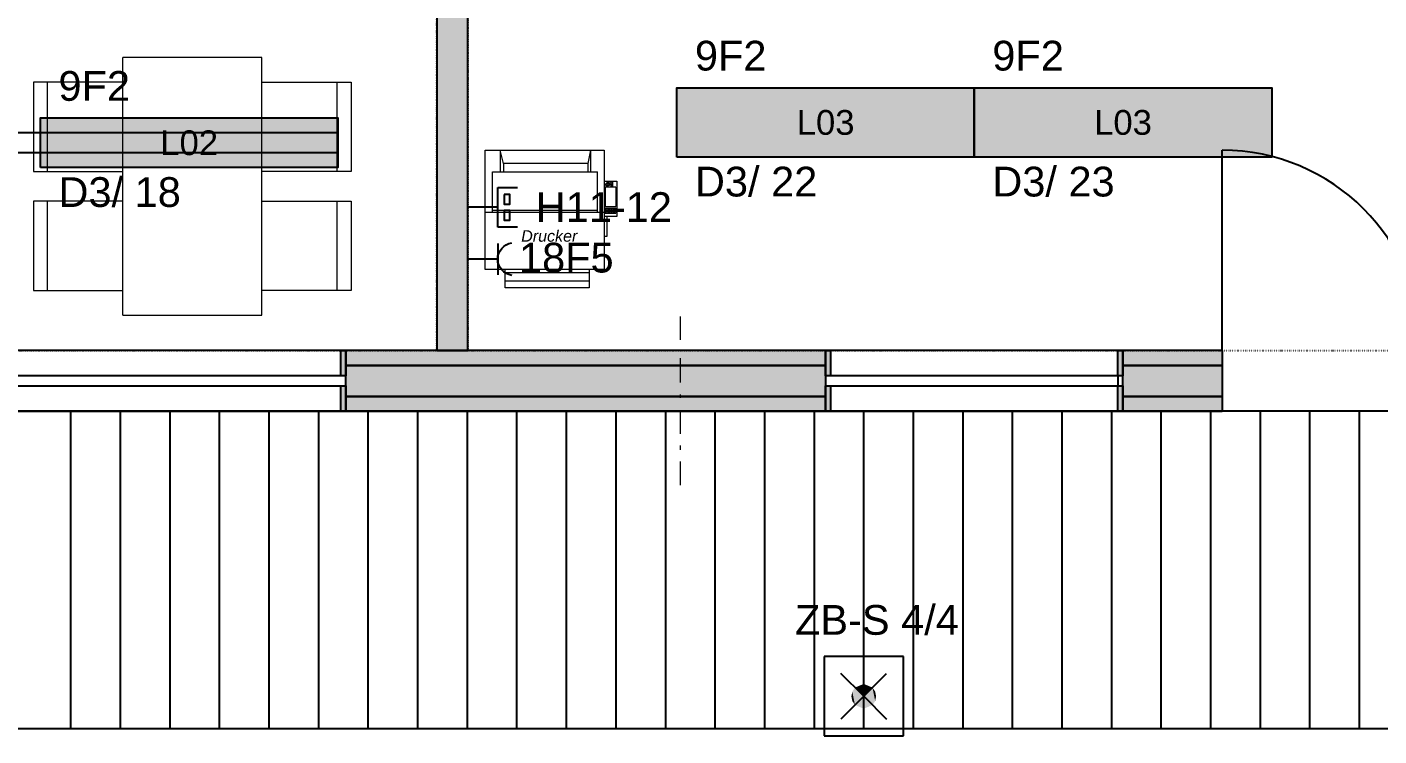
# Model space of a CAD drawing. Header units: millimetres. Extents: x 71769 to 78969, y 7991 to 11789.
# Drawn here: x 73648 to 74330, y 10766 to 11123 of the extents above; entities that cross this region are included whole.
import ezdxf
from ezdxf.enums import TextEntityAlignment as Align

# ---------------------------------------------------------------- set-up
doc = ezdxf.new("R2010")
doc.units = ezdxf.units.MM
doc.header["$LTSCALE"] = 5
doc.header["$MEASUREMENT"] = 0
doc.linetypes.add('AUSGEZOGEN', pattern=[0])
doc.linetypes.add('LINIE_9', pattern=[0.1, 0, -0.1])
doc.layers.get('0').update_dxf_attribs({"linetype": 'CONTINUOUS'})
for name, color, linetype, lineweight in [('200_ERDGESCHOSS#Fensterbrüstung', 7, 'AUSGEZOGEN', 13), ('200_ERDGESCHOSS#Maßlinie 1_100', 7, 'AUSGEZOGEN', 18), ('200_ERDGESCHOSS#Möblierung', 7, 'AUSGEZOGEN', 13), ('200_ERDGESCHOSS#Türen', 7, 'AUSGEZOGEN', 25), ('201_EG - Flächen#Maßlinie 1_100', 7, 'AUSGEZOGEN', 18), ('204_180704_Marc Cain Einrichtung#Maßlinie 1_100', 7, 'AUSGEZOGEN', 18), ('4501_180704 Layout Brunnenstraße HCH.dwg#0', 7, 'AUSGEZOGEN', 25)]:
    doc.layers.add(name, color=color, linetype=linetype, lineweight=lineweight)
for name, color, linetype in [('E_BEL', 1, 'CONTINUOUS'), ('E_BEL_SIBE', 6, 'CONTINUOUS'), ('E_EI_IN', 5, 'CONTINUOUS'), ('E_SI_EDV', 3, 'CONTINUOUS')]:
    doc.layers.add(name, color=color, linetype=linetype)
doc.styles.add('ARIAL', font='arial.ttf')

# ---------------------------------------------------------------- blocks, each defined once
blk = doc.blocks.new('LED Leuchte')
at = {"true_color": 0xf8f6b0}
h = blk.add_hatch(color=51, dxfattribs=at)
h.dxf.hatch_style = 1
h.paths.add_polyline_path([(0.5, 1), (-0.5, 1), (-0.5, 0), (0.5, 0)])
blk.add_lwpolyline([(-0.5, 0), (-0.5, 1), (0.5, 1), (0.5, 0), (-0.5, 0)])
at = {"style": 'ARIAL'}
for tag, p in [('LED', (0, 0.5)), ('STROMKREIS', (-0.0092, -0.3367)), ('SCHALTKREIS', (-0.0092, -0.5167)), ('FREI1', (-0.0092, -0.6967)), ('FREI2', (-0.0092, -0.889)), ('FREI3', (-0.0092, -1.0567))]:
    blk.add_attdef(tag, text='', height=0.15, dxfattribs=at).set_placement(p, align=Align.MIDDLE_CENTER)
blk.add_attdef('TYP', text='', height=0.15, dxfattribs=at).set_placement((-0.0092, -0.1567), align=Align.MIDDLE)
blk = doc.blocks.new('Hinweisleuchte 6')
for p, q in [((0.2, 0.2), (-0.2, 0.2)), ((-0.2, 0.2), (-0.2, -0.2)), ((0.2, -0.2), (0.2, 0.2)), ((0, 0), (-0.1149, 0.1149)), ((0, 0), (0.1149, 0.1149)), ((0, 0), (-0.1149, -0.1149)), ((0, 0), (0.1149, -0.1149)), ((-0.2, -0.2), (0.2, -0.2))]:
    blk.add_line(p, q)
for points in [[(-0.0624, 0), (-0.0577, -0.0239), (-0.0577, 0.0239)], [(-0.0577, 0.0239), (-0.0441, -0.0441), (-0.0441, 0.0441)], [(-0.0441, -0.0441), (-0.0577, 0.0239), (-0.0577, -0.0239)], [(-0.0441, 0.0441), (0, 0), (0, 0.0624)], [(0, 0), (-0.0441, 0.0441), (-0.0441, -0.0441)], [(0, 0), (-0.0441, -0.0441), (0.0441, -0.0441)], [(0.0441, 0.0441), (0, 0.0624), (0, 0)], [(0, 0), (0.0441, -0.0441), (0.0441, 0.0441)], [(0.0441, 0.0441), (0.0577, -0.0239), (0.0577, 0.0239)], [(0.0577, -0.0239), (0.0441, 0.0441), (0.0441, -0.0441)], [(0.0624, 0), (0.0577, 0.0239), (0.0577, -0.0239)], [(0, -0.0624), (0.0441, -0.0441), (-0.0441, -0.0441)]]:
    blk.add_solid(points)
at = {"style": 'ARIAL'}
blk.add_attdef('TYP', text='', height=0.15, dxfattribs=at).set_placement((0.0021, -0.3216), align=Align.MIDDLE)
for tag, p in [('STROMKREIS', (0.0021, -0.5016)), ('SCHALTKREIS', (0.0021, -0.6816)), ('FREI1', (0.0021, -0.8616)), ('FREI2', (0.0021, -1.0539)), ('FREI3', (0.0021, -1.2216))]:
    blk.add_attdef(tag, text='', height=0.15, dxfattribs=at).set_placement(p, align=Align.MIDDLE_CENTER)
blk = doc.blocks.new('*U698')
for p, q in [((-0.1, 0.2512), (-0.1, 0.1512)), ((0.1, 0.1512), (0.1, 0.2512)), ((-0.1, 0.1512), (0.1, 0.1512)), ((0, 0.1512), (0, 0))]:
    blk.add_line(p, q)
at = {"color": 0, "linetype": 'ByBlock'}
for points in [[(-0.0156, 0.1831), (-0.0644, 0.1831), (-0.0644, 0.2118), (-0.0156, 0.2118)], [(0.0644, 0.1831), (0.0156, 0.1831), (0.0156, 0.2118), (0.0644, 0.2118)]]:
    blk.add_lwpolyline(points, close=True, dxfattribs=at)
at = {"style": 'ARIAL'}
for tag, p in [('FREI2', (0, 1.2051)), ('LEISTUNG', (0, 1.0047)), ('SCHALTKREIS', (0, 0.8047)), ('STROMKREIS', (0, 0.6047)), ('TYP', (0, 0.4046))]:
    blk.add_attdef(tag, text='', height=0.15, dxfattribs=at).set_placement(p, align=Align.MIDDLE)
blk.add_attdef('FREI1', text='', height=0.15, dxfattribs=at).set_placement((0.1674, 0.0772), align=Align.MIDDLE_LEFT)
blk = doc.blocks.new('*U696')
for p, q in [((0, -0.1513), (0, 0)), ((-0.0794, -0.1513), (0.0794, -0.1513))]:
    blk.add_line(p, q)
blk.add_arc((0, -0.2341), 0.0828, 8.44365, 171.55635)
at = {"style": 'ARIAL'}
blk.add_attdef('FREI1', text='', height=0.15, dxfattribs=at).set_placement((0.1674, -0.0742), align=Align.MIDDLE_LEFT)
for tag, p in [('TYP', (0, -0.3405)), ('SCHALTKREIS', (0, -0.5602)), ('STROMKREIS', (0, -0.7799)), ('LEISTUNG', (0, -0.9996)), ('FREI2', (0, -1.2193))]:
    blk.add_attdef(tag, text='', height=0.15, dxfattribs=at).set_placement(p, align=Align.MIDDLE_CENTER)

msp = doc.modelspace()

# ---------------------------------------------------------------- hatches: boundary and pattern name
at = {"layer": '200_ERDGESCHOSS#Maßlinie 1_100', "linetype": 'AUSGEZOGEN', "lineweight": 13}
msp.add_hatch(color=8, dxfattribs=at).paths.add_polyline_path([(73870.35, 10960.36), (73870.35, 11408.02), (73854.85, 11408.02), (73854.85, 10960.36)])
h = msp.add_hatch(color=8, dxfattribs=at)
h.paths.add_polyline_path([(74050.85, 10960.36), (73808.85, 10960.36), (73808.85, 10952.86), (74050.85, 10952.86)])
h.paths.add_polyline_path([(73304.85, 10960.36), (73146.35, 10960.36), (73146.35, 10952.86), (73304.85, 10952.86)])
h.paths.add_polyline_path([(73057.85, 10960.36), (72712.35, 10960.36), (72712.35, 10952.86), (73057.85, 10952.86)])
h.paths.add_polyline_path([(72623.85, 10960.36), (72611.35, 10960.36), (72611.35, 10952.86), (72623.85, 10952.86)])
h.paths.add_polyline_path([(73405.85, 10952.86), (73508.85, 10952.86), (73508.85, 10960.36), (73405.85, 10960.36)])
h.paths.add_polyline_path([(74684.85, 10960.36), (74551.85, 10960.36), (74551.85, 10952.86), (74684.85, 10952.86)])
h.paths.add_polyline_path([(74250.85, 10960.36), (74200.85, 10960.36), (74200.85, 10952.86), (74250.85, 10952.86)])
h.paths.add_polyline_path([(74351.85, 10952.86), (74401.85, 10952.86), (74401.85, 10960.36), (74351.85, 10960.36)])
at = {"layer": '200_ERDGESCHOSS#Maßlinie 1_100', "linetype": 'AUSGEZOGEN', "lineweight": 25}
for points in [[(73806.35, 10960.36), (73806.35, 10947.56), (73808.85, 10947.56), (73808.85, 10960.36)], [(74050.85, 10960.36), (74050.85, 10947.56), (74053.35, 10947.56), (74053.35, 10960.36)], [(74198.35, 10960.36), (74198.35, 10947.56), (74200.85, 10947.56), (74200.85, 10960.36)], [(73806.35, 10942.56), (73806.35, 10929.76), (73808.85, 10929.76), (73808.85, 10942.56)], [(74050.85, 10942.56), (74050.85, 10929.76), (74053.35, 10929.76), (74053.35, 10942.56)], [(74198.35, 10942.56), (74198.35, 10929.76), (74200.85, 10929.76), (74200.85, 10942.56)]]:
    msp.add_hatch(color=8, dxfattribs=at).paths.add_polyline_path(points)
at = {"layer": '200_ERDGESCHOSS#Maßlinie 1_100', "linetype": 'AUSGEZOGEN', "lineweight": 13}
h = msp.add_hatch(color=8, dxfattribs=at)
h.paths.add_polyline_path([(73057.85, 10952.86), (72712.35, 10952.86), (72712.35, 10937.26), (73057.85, 10937.26)])
h.paths.add_polyline_path([(73508.85, 10952.86), (73405.85, 10952.86), (73405.85, 10937.26), (73508.85, 10937.26)])
h.paths.add_polyline_path([(72593.25, 10937.26), (72623.85, 10937.26), (72623.85, 10952.86), (72593.25, 10952.86)])
h.paths.add_polyline_path([(73304.85, 10952.86), (73146.35, 10952.86), (73146.35, 10937.26), (73304.85, 10937.26)])
h.paths.add_polyline_path([(73808.85, 10952.86), (73808.85, 10937.26), (74050.85, 10937.26), (74050.85, 10952.86)])
h.paths.add_polyline_path([(74200.85, 10952.86), (74200.85, 10937.26), (74250.85, 10937.26), (74250.85, 10952.86)])
h.paths.add_polyline_path([(74351.85, 10937.26), (74401.85, 10937.26), (74401.85, 10952.86), (74351.85, 10952.86)])
h.paths.add_polyline_path([(74551.85, 10952.86), (74551.85, 10937.26), (74700.45, 10937.26), (74700.45, 10952.86)])
h = msp.add_hatch(color=8, dxfattribs=at)
h.paths.add_polyline_path([(73057.85, 10937.26), (72712.35, 10937.26), (72712.35, 10929.76), (73057.85, 10929.76)])
h.paths.add_polyline_path([(73508.85, 10937.26), (73405.85, 10937.26), (73405.85, 10929.76), (73508.85, 10929.76)])
h.paths.add_polyline_path([(72593.25, 10929.76), (72623.85, 10929.76), (72623.85, 10937.26), (72593.25, 10937.26)])
h.paths.add_polyline_path([(73146.35, 10929.76), (73304.85, 10929.76), (73304.85, 10937.26), (73146.35, 10937.26)])
h.paths.add_polyline_path([(74050.85, 10937.26), (73808.85, 10937.26), (73808.85, 10929.76), (74050.85, 10929.76)])
h.paths.add_polyline_path([(74401.85, 10937.26), (74351.85, 10937.26), (74351.85, 10929.76), (74401.85, 10929.76)])
h.paths.add_polyline_path([(74200.85, 10929.76), (74250.85, 10929.76), (74250.85, 10937.26), (74200.85, 10937.26)])
h.paths.add_polyline_path([(74707.95, 10929.76), (74707.95, 10937.26), (74551.85, 10937.26), (74551.85, 10929.76)])

# ---------------------------------------------------------------- linework, layer by layer
at = {"layer": '200_ERDGESCHOSS#Fensterbrüstung', "color": 18, "linetype": 'AUSGEZOGEN', "lineweight": 25, "true_color": 0x000000}
for p, q in [((73806.35, 10960.36), (73508.85, 10960.36)), ((73808.85, 10960.36), (73806.35, 10960.36)), ((74198.35, 10960.36), (74050.85, 10960.36)), ((74200.85, 10960.36), (74198.35, 10960.36)), ((73508.85, 10929.76), (73808.85, 10929.76)), ((74050.85, 10929.76), (74200.85, 10929.76))]:
    msp.add_line(p, q, dxfattribs=at)
at = {"layer": '200_ERDGESCHOSS#Maßlinie 1_100', "color": 18, "linetype": 'AUSGEZOGEN', "lineweight": 25, "true_color": 0x000000}
for p, q in [((73870.35, 10960.36), (73870.35, 11408.02)), ((73854.85, 11360.36), (73854.85, 10960.36)), ((73806.35, 10960.36), (73808.85, 10960.36)), ((73806.35, 10947.56), (73806.35, 10960.36)), ((73808.85, 10960.36), (73808.85, 10947.56)), ((73808.85, 10952.86), (73808.85, 10960.36)), ((73854.85, 10960.36), (73808.85, 10960.36)), ((73808.85, 10960.36), (73808.85, 10952.86)), ((73870.35, 10960.36), (73854.85, 10960.36)), ((73854.85, 10960.36), (73870.35, 10960.36)), ((74050.85, 10960.36), (73870.35, 10960.36)), ((74050.85, 10960.36), (74053.35, 10960.36)), ((74050.85, 10947.56), (74050.85, 10960.36)), ((74050.85, 10960.36), (74050.85, 10952.86)), ((74050.85, 10952.86), (74050.85, 10960.36)), ((74053.35, 10960.36), (74053.35, 10947.56)), ((74198.35, 10960.36), (74200.85, 10960.36)), ((74198.35, 10947.56), (74198.35, 10960.36)), ((74200.85, 10960.36), (74200.85, 10947.56)), ((74200.85, 10952.86), (74200.85, 10960.36)), ((74250.85, 10960.36), (74200.85, 10960.36)), ((74200.85, 10960.36), (74200.85, 10952.86)), ((74250.85, 10960.36), (74250.85, 10952.86)), ((73808.85, 10947.56), (73808.85, 10952.86)), ((73808.85, 10952.86), (74050.85, 10952.86)), ((74050.85, 10952.86), (73808.85, 10952.86)), ((73808.85, 10952.86), (73808.85, 10947.56)), ((74050.85, 10952.86), (74050.85, 10947.56)), ((74050.85, 10947.56), (74050.85, 10952.86)), ((74200.85, 10947.56), (74200.85, 10952.86)), ((74200.85, 10952.86), (74250.85, 10952.86)), ((74250.85, 10952.86), (74200.85, 10952.86)), ((74200.85, 10952.86), (74200.85, 10947.56)), ((74250.85, 10952.86), (74250.85, 10937.26)), ((73808.86, 10947.56), (73508.85, 10947.56)), ((73808.85, 10942.56), (73808.85, 10947.56)), ((74050.85, 10947.56), (74050.85, 10942.56)), ((74200.85, 10947.56), (74050.85, 10947.56)), ((74053.35, 10947.56), (74050.85, 10947.56)), ((74050.85, 10947.56), (74050.85, 10942.56)), ((74198.35, 10947.56), (74198.35, 10942.56)), ((74200.85, 10947.56), (74198.35, 10947.56)), ((74200.85, 10942.56), (74200.85, 10947.56)), ((74200.85, 10942.56), (74200.85, 10947.56)), ((73508.85, 10942.56), (73808.86, 10942.56)), ((73806.35, 10929.76), (73806.35, 10942.56)), ((73808.85, 10942.56), (73808.85, 10929.76)), ((73808.85, 10937.26), (73808.85, 10942.56)), ((73808.85, 10942.56), (73808.85, 10937.26)), ((74050.85, 10942.56), (74200.85, 10942.56)), ((74050.85, 10942.56), (74053.35, 10942.56)), ((74050.85, 10929.76), (74050.85, 10942.56)), ((74050.85, 10942.56), (74050.85, 10937.26)), ((74050.85, 10937.26), (74050.85, 10942.56)), ((74053.35, 10942.56), (74053.35, 10929.76)), ((74198.35, 10942.56), (74200.85, 10942.56)), ((74198.35, 10929.76), (74198.35, 10942.56)), ((74200.85, 10942.56), (74200.85, 10929.76)), ((74200.85, 10937.26), (74200.85, 10942.56)), ((74200.85, 10942.56), (74200.85, 10937.26)), ((73808.85, 10929.76), (73808.85, 10937.26)), ((74050.85, 10937.26), (73808.85, 10937.26)), ((73808.85, 10937.26), (73808.85, 10929.76)), ((73808.85, 10937.26), (74050.85, 10937.26)), ((74050.85, 10937.26), (74050.85, 10929.76)), ((74050.85, 10929.76), (74050.85, 10937.26)), ((74200.85, 10929.76), (74200.85, 10937.26)), ((74250.85, 10937.26), (74200.85, 10937.26)), ((74200.85, 10937.26), (74200.85, 10929.76)), ((74200.85, 10937.26), (74250.85, 10937.26)), ((74250.85, 10937.26), (74250.85, 10929.76)), ((73808.85, 10929.76), (73806.35, 10929.76)), ((73808.85, 10929.76), (74050.85, 10929.76)), ((74053.35, 10929.76), (74050.85, 10929.76)), ((74200.85, 10929.76), (74198.35, 10929.76)), ((74200.85, 10929.76), (74250.85, 10929.76))]:
    msp.add_line(p, q, dxfattribs=at)
at = {"layer": '200_ERDGESCHOSS#Möblierung', "color": 18, "linetype": 'AUSGEZOGEN', "lineweight": 13, "true_color": 0x000000}
for p, q in [((73696.35, 10978.2), (73696.35, 11108.2)), ((73766.58, 11108.2), (73696.35, 11108.2)), ((73766.58, 10978.2), (73766.58, 11108.2)), ((73696.35, 11095.7), (73651.35, 11095.7)), ((73651.35, 11095.7), (73651.35, 11050.7)), ((73658.35, 11050.7), (73658.35, 11095.7)), ((73696.35, 11050.7), (73696.35, 11095.7)), ((73766.58, 11050.7), (73766.58, 11095.7)), ((73766.58, 11095.7), (73811.58, 11095.7)), ((73804.58, 11050.7), (73804.58, 11095.7)), ((73811.58, 11095.7), (73811.58, 11050.7)), ((73651.35, 11050.7), (73696.35, 11050.7)), ((73811.58, 11050.7), (73766.58, 11050.7)), ((73696.35, 11035.7), (73651.35, 11035.7)), ((73651.35, 11035.7), (73651.35, 10990.7)), ((73658.35, 10990.7), (73658.35, 11035.7)), ((73696.35, 10990.7), (73696.35, 11035.7)), ((73766.58, 10990.7), (73766.58, 11035.7)), ((73766.58, 11035.7), (73811.58, 11035.7)), ((73804.58, 10990.7), (73804.58, 11035.7)), ((73811.58, 11035.7), (73811.58, 10990.7)), ((73651.35, 10990.7), (73696.35, 10990.7)), ((73811.58, 10990.7), (73766.58, 10990.7)), ((73696.35, 10978.2), (73766.58, 10978.2))]:
    msp.add_line(p, q, dxfattribs=at)
at = {"layer": '200_ERDGESCHOSS#Türen', "color": 18, "linetype": 'AUSGEZOGEN', "lineweight": 25, "true_color": 0x000000}
msp.add_line((74250.85, 10960.36), (74250.85, 11061.36), dxfattribs=at)
msp.add_arc((74250.85, 10960.36), 101, 0, 90, dxfattribs=at)
at = {"layer": '201_EG - Flächen#Maßlinie 1_100', "color": 18, "linetype": 'LINIE_9', "lineweight": 25, "true_color": 0x000000}
for p, q in [((73854.85, 10960.36), (73854.85, 11360.36)), ((73870.35, 11360.36), (73870.35, 10960.36)), ((73156.35, 10960.36), (73854.85, 10960.36)), ((73870.35, 10960.36), (74677.35, 10960.36))]:
    msp.add_line(p, q, dxfattribs=at)
at = {"layer": '204_180704_Marc Cain Einrichtung#Maßlinie 1_100', "color": 251, "linetype": 'AUSGEZOGEN', "lineweight": 13, "true_color": 0x494949}
for p, q in [((73886.71, 11061.42), (73886.71, 11050.41)), ((73888.41, 11054.64), (73886.71, 11061.42)), ((73932.43, 11050.41), (73932.43, 11061.42)), ((73888.41, 11054.64), (73888.41, 11050.41)), ((73931.16, 11054.64), (73888.41, 11054.64)), ((73935.82, 11030.09), (73935.82, 11050.41)), ((73939.2, 11045.75), (73939.2, 11017.81)), ((73940.9, 11045.33), (73939.63, 11044.06)), ((73939.63, 11044.06), (73940.9, 11043.21)), ((73939.63, 11042.79), (73939.63, 11033.05)), ((73945.13, 11042.79), (73939.63, 11042.79)), ((73940.47, 11044.48), (73940.47, 11044.06)), ((73940.47, 11044.48), (73940.47, 11044.48)), ((73940.47, 11044.06), (73940.47, 11044.06)), ((73940.47, 11044.06), (73940.47, 11044.06)), ((73940.47, 11044.06), (73940.9, 11044.06)), ((73940.9, 11045.33), (73942.59, 11044.06)), ((73943.44, 11045.33), (73940.9, 11045.33)), ((73941.32, 11044.91), (73940.9, 11044.91)), ((73940.9, 11044.91), (73940.9, 11044.91)), ((73940.9, 11044.91), (73940.9, 11044.91)), ((73940.9, 11043.64), (73940.9, 11044.06)), ((73940.9, 11043.64), (73940.9, 11043.64)), ((73940.9, 11043.64), (73940.9, 11043.64)), ((73940.9, 11043.64), (73941.32, 11043.64)), ((73941.74, 11043.64), (73940.9, 11043.21)), ((73940.9, 11043.21), (73940.9, 11043.21)), ((73941.32, 11044.48), (73941.32, 11044.91)), ((73941.32, 11044.48), (73941.32, 11044.48)), ((73941.32, 11044.48), (73941.32, 11044.48)), ((73941.32, 11044.06), (73941.32, 11044.06)), ((73941.74, 11044.06), (73941.32, 11044.06)), ((73941.32, 11043.64), (73941.32, 11044.06)), ((73941.32, 11043.64), (73941.32, 11043.64)), ((73941.32, 11043.64), (73941.32, 11043.64)), ((73941.74, 11044.06), (73941.74, 11044.06)), ((73942.59, 11045.33), (73942.59, 11044.48)), ((73942.59, 11045.33), (73942.59, 11043.21)), ((73942.59, 11044.48), (73943.44, 11044.48)), ((73943.44, 11044.06), (73942.59, 11044.06)), ((73942.59, 11044.06), (73943.44, 11044.06)), ((73942.59, 11044.06), (73942.59, 11043.21)), ((73942.59, 11044.06), (73942.59, 11044.06)), ((73943.44, 11045.33), (73943.44, 11044.48)), ((73943.44, 11044.48), (73943.44, 11044.06)), ((73943.44, 11044.06), (73943.44, 11044.06)), ((73945.13, 11042.79), (73945.13, 11033.05)), ((73879.09, 11030.09), (73939.2, 11030.09)), ((73935.82, 11030.94), (73882.9, 11030.94)), ((73940.47, 11027.97), (73939.2, 11027.97)), ((73939.63, 11033.05), (73945.13, 11033.05)), ((73939.63, 11032.21), (73945.13, 11032.21)), ((73939.63, 11032.21), (73939.63, 11029.67)), ((73939.63, 11031.36), (73945.13, 11031.36)), ((73939.63, 11030.94), (73945.13, 11030.94)), ((73939.63, 11030.51), (73945.13, 11030.51)), ((73939.63, 11029.67), (73945.13, 11029.67)), ((73940.47, 11032.21), (73940.47, 11029.67)), ((73941.32, 11032.21), (73941.32, 11029.67)), ((73941.74, 11032.21), (73941.74, 11029.67)), ((73942.59, 11032.21), (73942.59, 11029.67)), ((73943.01, 11032.21), (73943.01, 11029.67)), ((73943.86, 11032.21), (73943.86, 11029.67)), ((73944.28, 11032.21), (73944.28, 11029.67)), ((73945.13, 11032.21), (73945.13, 11029.67)), ((73931.58, 11001.31), (73889.25, 11001.31)), ((73931.58, 10999.61), (73889.25, 10999.61)), ((73931.58, 10995.38), (73889.25, 10995.38))]:
    msp.add_line(p, q, dxfattribs=at)
at = {"layer": '204_180704_Marc Cain Einrichtung#Maßlinie 1_100', "color": 18, "linetype": 'AUSGEZOGEN', "lineweight": 13, "true_color": 0x000000}
for p, q in [((73977.73, 10965.75), (73977.73, 10977.6)), ((73977.73, 10944.16), (73977.73, 10956.43)), ((73977.73, 10936.54), (73977.73, 10938.23)), ((73977.73, 10918.34), (73977.73, 10930.19)), ((73977.73, 10910.29), (73977.73, 10912.41)), ((73977.73, 10892.51), (73977.73, 10904.37))]:
    msp.add_line(p, q, dxfattribs=at)
msp.add_lwpolyline([(73939.2, 11061.42), (73939.2, 11045.75), (73945.55, 11045.75), (73945.55, 11027.97), (73940.47, 11027.97), (73940.47, 11017.81), (73939.2, 11017.81), (73939.2, 11001.31), (73931.58, 11001.31), (73931.58, 10991.99), (73889.25, 10991.99), (73889.25, 11001.31), (73879.09, 11001.31), (73879.09, 11061.42), (73939.2, 11061.42)], dxfattribs=at)
at = {"layer": '204_180704_Marc Cain Einrichtung#Maßlinie 1_100', "color": 251, "linetype": 'AUSGEZOGEN', "lineweight": 13, "true_color": 0x494949}
for points in [[(73931.16, 11050.41), (73931.16, 11054.64), (73932.43, 11061.42)], [(73882.9, 11030.09), (73882.9, 11050.41), (73935.82, 11050.41)], [(73940.47, 11044.48), (73940.9, 11044.48), (73940.9, 11044.91)], [(73942.59, 11044.48), (73942.59, 11044.06), (73940.9, 11043.21)], [(73941.32, 11044.48), (73941.74, 11044.48), (73941.74, 11044.06)], [(73943.44, 11044.06), (73943.44, 11043.21), (73942.59, 11043.21)]]:
    msp.add_lwpolyline(points, dxfattribs=at)
at = {"layer": '4501_180704 Layout Brunnenstraße HCH.dwg#0', "color": 18, "linetype": 'AUSGEZOGEN', "lineweight": 25, "true_color": 0x000000}
for p, q in [((73670.2, 10769.76), (73670.2, 10929.76)), ((73695.2, 10769.76), (73695.2, 10929.76)), ((73720.2, 10769.76), (73720.2, 10929.76)), ((73745.2, 10769.76), (73745.2, 10929.76)), ((73770.2, 10769.76), (73770.2, 10929.76)), ((73795.2, 10769.76), (73795.2, 10929.76)), ((73820.2, 10769.76), (73820.2, 10929.76)), ((73845.2, 10769.76), (73845.2, 10929.76)), ((73870.2, 10769.76), (73870.2, 10929.76)), ((73895.2, 10769.76), (73895.2, 10929.76)), ((73920.2, 10769.76), (73920.2, 10929.76)), ((73945.2, 10769.76), (73945.2, 10929.76)), ((73970.2, 10769.76), (73970.2, 10929.76)), ((73995.2, 10769.76), (73995.2, 10929.76)), ((74020.2, 10769.76), (74020.2, 10929.76)), ((74045.2, 10769.76), (74045.2, 10929.76)), ((74070.2, 10769.76), (74070.2, 10929.76)), ((74095.2, 10769.76), (74095.2, 10929.76)), ((74120.2, 10769.76), (74120.2, 10929.76)), ((74145.2, 10769.76), (74145.2, 10929.76)), ((74170.2, 10769.76), (74170.2, 10929.76)), ((74195.2, 10769.76), (74195.2, 10929.76)), ((74220.2, 10769.76), (74220.2, 10929.76)), ((74245.2, 10769.76), (74245.2, 10929.76)), ((74270.2, 10769.76), (74270.2, 10929.76)), ((74295.2, 10769.76), (74295.2, 10929.76)), ((74320.2, 10769.76), (74320.2, 10929.76))]:
    msp.add_line(p, q, dxfattribs=at)
at = {"layer": '4501_180704 Layout Brunnenstraße HCH.dwg#0', "linetype": 'AUSGEZOGEN', "lineweight": 25}
msp.add_lwpolyline([(75802.31, 10929.76), (72562.75, 10929.76), (72562.75, 10769.76), (75802.31, 10769.76), (75802.31, 10929.76)], dxfattribs=at)
at = {"layer": 'E_BEL', "linetype": 'AUSGEZOGEN', "lineweight": 25}
for p, q in [((73804.85, 11070.14), (73231.35, 11070.14)), ((73804.58, 11070.14), (73804.58, 11060.14)), ((73804.85, 11060.14), (73231.35, 11060.14))]:
    msp.add_line(p, q, dxfattribs=at)

# ---------------------------------------------------------------- block references
at = {"layer": 'E_BEL'}
ref = msp.add_blockref('LED Leuchte', (74050.89, 11057.9), dxfattribs=dict(at, xscale=150, yscale=35, zscale=100))
ref.add_attrib('LED', 'L03', dxfattribs={"layer": '0', "height": 12.5, "style": 'ARIAL'}).set_placement((74050.89, 11075.4), align=Align.MIDDLE_CENTER)
ref = msp.add_blockref('LED Leuchte', (74200.89, 11057.9), dxfattribs=dict(at, xscale=150, yscale=35, zscale=100))
ref.add_attrib('LED', 'L03', dxfattribs={"layer": '0', "height": 12.5, "style": 'ARIAL'}).set_placement((74200.89, 11075.4), align=Align.MIDDLE_CENTER)
ref = msp.add_blockref('LED Leuchte', (73729.85, 11052.64), dxfattribs=dict(at, xscale=150, yscale=25, zscale=100))
ref.add_attrib('LED', 'L02', dxfattribs={"layer": '0', "height": 12.5, "style": 'ARIAL'}).set_placement((73729.85, 11065.14), align=Align.MIDDLE_CENTER)
at = {"layer": 'E_BEL_SIBE', "xscale": 100, "yscale": 100, "zscale": 100}
msp.add_blockref('Hinweisleuchte 6', (74070.11, 10786), dxfattribs=at)
at = {"layer": 'E_EI_IN', "xscale": -100, "yscale": 100, "zscale": 100, "rotation": 90}
msp.add_blockref('*U696', (73870.35, 11006.46), dxfattribs=at)
at = {"layer": 'E_SI_EDV', "xscale": -100, "yscale": 100, "zscale": 100, "rotation": 270.0000050089569}
msp.add_blockref('*U698', (73870.35, 11032.58), dxfattribs=at)

# ---------------------------------------------------------------- texts
at = {"layer": '204_180704_Marc Cain Einrichtung#Maßlinie 1_100', "linetype": 'AUSGEZOGEN', "lineweight": 13, "insert": (73897.32, 11015.15), "char_height": 5.796, "width": 2.8975, "attachment_point": 7, "style": 'ARIAL'}
msp.add_mtext('{\\fArial|b0|i1|c0|p34;Drucker}', dxfattribs=at)
at = {"layer": 'E_BEL', "style": 'ARIAL'}
for s, p in [('9F2', (73984.95, 11101.56)), ('9F2', (74134.95, 11101.56)), ('9F2', (73663.91, 11086.3)), ('D3/ 18', (73663.91, 11032.78)), ('D3/ 22', (73984.95, 11038.05)), ('D3/ 23', (74134.95, 11038.05))]:
    msp.add_text(s, height=15, dxfattribs=at).set_placement(p)
at = {"layer": 'E_BEL_SIBE', "style": 'ARIAL'}
msp.add_text('ZB-S 4/4', height=15, dxfattribs=at).set_placement((74035.43, 10817.03))
at = {"layer": 'E_EI_IN', "style": 'ARIAL'}
msp.add_text('18F5', height=15, dxfattribs=at).set_placement((73896.2, 10999.7))
at = {"layer": 'E_SI_EDV', "style": 'ARIAL'}
msp.add_text('H11-12', height=15, dxfattribs=at).set_placement((73904.65, 11025.2))

doc.saveas('drawing.dxf')
